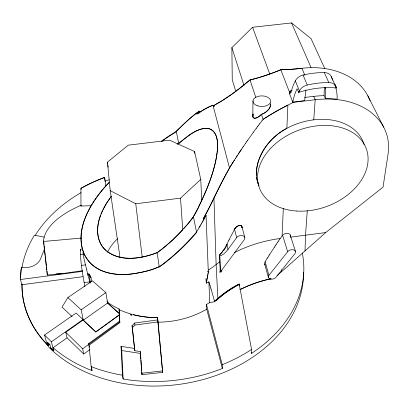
<?xml version="1.0" encoding="UTF-8"?>
<svg xmlns="http://www.w3.org/2000/svg" width="409" height="409" viewBox="0 0 409 409"><rect width="100%" height="100%" fill="white"/><g stroke="black" fill="none" stroke-linecap="round" stroke-linejoin="round"><path stroke-width="0.61" d="M252.977 100.951L252.834 115.88M302.266 252.89A141.734 105.68 -6.2 0 1 251.515 353.417L251.555 349.455L239.234 284.429L239.27 285.809M277.138 275.646L281.648 271.607L281.663 269.7M82.955 276.694L21.871 284.725L20.45 279.505L21.161 269.26L21.457 267.23L24.172 267.486A13.18 9.208 -15.4 0 0 40.481 259.055L44.412 249.127M84.867 286.775C82.807 274.367 80.092 261.847 80.558 249.209L82.403 248.958M305.017 250.886L305.518 235.19L307.271 210.594M335.861 87.833A64.346 49.617 -20.4 0 1 337.134 99.029L336.239 99.136A80.558 57.981 -20.2 0 0 325.375 98.661L324.066 95.686L324.373 87.608M325.375 98.661L325.549 87.506M279.178 239.94L282.087 236.003L283.314 208.293M258.473 161.034C263.186 146.984 273.795 135.174 286.857 128.314L287.88 105.139L293.427 102.316L315.186 99.735A80.599 57.986 -20.2 0 1 388.034 154.346L383.029 187.133L325.697 232.557L281.648 271.607M313.749 119.837L315.186 99.735L313.764 96.371L304.639 97.449M82.531 270.702L61.662 273.687L47.291 275.042L47.352 274.229M47.291 275.042L43.518 240.819A116.637 48.057 -3.6 0 1 81.048 205.292L81.14 205.926M217.184 152.051C217.915 144.147 218.483 132.49 209.664 128.85C202.603 126.913 195.666 130.998 189.909 134.648M91.642 205.707L80.962 206.039L81.048 205.292M252.88 115.036L253.079 113.927M217.118 152.669C215.528 165.159 211.479 177.189 206.806 188.83M208.309 272.092L206.049 215.41L203.125 219.045L203.82 217.782A162.189 63.855 -68.7 0 0 213.938 198.114L216.131 264.541L217.915 298.984L216.208 300.457M208.309 272.067L208.038 273.631M208.181 272.818L207.905 274.393M253.028 114.157L252.895 116.575A5.123 2.566 -62 0 0 252.982 116.989M207.772 275.15L207.92 274.311M207.634 275.901L207.787 275.053M207.501 276.648L207.654 275.799M207.368 277.394L207.521 276.54M207.23 278.135L207.383 277.287M207.097 278.866L207.251 278.023M206.959 279.598L207.112 278.764M206.98 279.505L206.688 281.044M206.842 280.242L206.55 281.765M206.56 281.714L206.279 283.186L208.892 281.883L210.027 285.559M241.918 227.92L241.934 226.525L241.116 225.589M241.939 227.839L241.903 226.448M305.932 90.057L304.639 100.588L292.798 102.178L289.628 93.983L290.232 90.91L292.128 90.686M258.35 161.412C255.911 168.994 255.364 177.537 258.652 184.955M100.604 215.287C96.038 226.709 95.895 241.796 105.87 250.472M101.049 214.137L102.536 210.676M206.54 189.479L204.352 194.643M204.071 195.287L203.503 196.565M222.511 251.647L225.364 247.169L228.713 240.569M103.088 209.52L106.933 202.634L111.36 196.259M228.708 240.579L229.188 239.618M229.183 239.628L234.797 228.754M205.466 216.484L206.049 215.41M205.471 216.473L203.702 219.679M204.306 218.59L202.516 221.79M203.13 220.696L201.923 222.839M201.325 223.881L201.949 222.793M200.727 224.919L201.351 223.835M200.753 224.878L199.526 226.985M200.149 225.916L198.927 228.007M198.943 227.977L196.504 232.061L194.602 234.265A136.131 69.055 -56.3 0 1 165.635 261.944C156.596 270.283 143.62 271.903 131.969 273.964C117.572 275.661 101.227 273.831 90.409 263.227C67.95 238.099 89.949 202.026 109.208 182.332M106.861 301.321A76.238 56.099 -6.1 0 0 107.848 302.021L107.378 302.348L107.47 302.88L119.331 313.616L107.639 303.033L105.859 292.619L92.46 280.84L67.889 297.563L62.05 307.113L72.096 316.561M265.236 265.078A4.192 2.96 -28.2 0 1 265.155 261.806L266.959 258.851M266.954 258.856L267.875 257.379M267.869 257.389L268.795 255.906M232.389 163.283L235.395 158.539M268.79 255.922L269.72 254.439M234.403 160.093L233.416 161.652A401.163 299.255 -72.2 0 0 229.515 167.93L212.982 105.353L214.112 106.084M269.71 254.454L274.403 247.148M235.333 158.641L237.399 155.44M236.33 157.092L241.468 149.295M234.827 228.708L235.18 228.207M274.388 247.169L275.349 245.702M238.345 153.999L242.501 147.767M275.339 245.717L276.3 244.255M276.29 244.27L277.256 242.808M277.251 242.823L278.217 241.371M278.212 241.376L279.178 239.93M242.45 147.838L243.539 146.238M243.493 146.304L245.625 143.201M245.599 143.242L246.678 141.683M246.658 141.713L247.736 140.169M247.726 140.19L253.13 132.634M222.793 251.264L219.587 254.919L220.461 272.22A26.217 17.152 -13.5 0 1 222.072 269.689L244.28 239.71A4.473 3.057 -13.9 0 0 242.66 235.671A4.473 3.057 -13.9 0 0 236.642 237.598L228.002 249.403C225.87 252.123 223.324 255.088 219.807 255.916L220.246 271.351M253.11 132.659L256.423 128.155M256.397 128.186L257.527 126.672M222.394 251.811L221.663 252.762M257.501 126.703L258.636 125.195M258.611 125.226L259.751 123.722M259.73 123.748L261.985 120.798M111.524 196.115C100.931 209.781 91.703 230.466 102.383 246.612C115.609 262.961 140.297 259.424 157.557 252.414M261.975 120.808L263.105 119.341A187.905 138.472 -29.9 0 1 287.88 105.139A188.125 138.661 -29.9 0 0 263.105 119.341L261.458 114.402C259.398 116.049 256.806 118.942 253.856 118.078A6.201 3.083 -63.1 0 1 253.508 117.807L253.447 117.772A5.68 2.853 -61.3 0 1 253.283 117.608C254.776 119.679 259.413 116.504 261.458 114.402M282.087 236.003L282.614 235.318A4.274 2.878 -16.4 0 1 287.793 233.36A4.274 2.878 -16.4 0 1 290.221 236.407M235.211 228.166L236.883 226.56L238.769 225.584M268.907 275.385L287.68 251.719A4.361 2.878 -16.3 0 1 293.565 249.858A4.361 2.878 -16.3 0 1 294.894 253.713L276.024 277.236A4.248 2.751 -14.8 0 1 270.303 279.02A4.248 2.751 -14.8 0 1 268.907 275.385L265.139 261.806M221.596 252.844L219.587 254.919L219.807 255.916M199.398 113.099L199.311 111.187L196.719 114.326L198.759 112.879M183.794 228.575C190.461 221.427 196.187 213.493 199.868 204.367C207.951 187.22 215.359 169.275 217.363 150.261C218.345 142.092 217.133 128.712 206.412 128.314C194.791 128.784 186.187 137.884 177.342 144.167M182.68 229.807L172.409 240.19L161.514 249.459M134.827 350.707L134.5 348.453L121.038 346.341L121.724 350.544L140.507 353.437L140.246 351.566L134.827 350.707L132.363 327.716L134.914 325.068L157.992 321.924L157.562 317.629A76.197 57.009 -6 0 1 133.324 314.69L130.159 315.027L131.345 314.158L131.514 315.319M134.5 348.453L132.066 325.676L134.627 323.038L157.767 319.889M109.494 182.102C91.596 200.558 73.594 228.452 84.428 254.838C98.85 281.545 135.696 276.218 159.234 266.816L157.158 252.701L161.12 249.761M235.773 91.36L232.251 79.827L231.883 47.628L252.573 27.28L291.535 22.93L311.065 38.666L324.833 68.671M110.2 190.655L135.762 203.774L180.512 198.145L200.753 179.393L194.602 151.545L169.582 140.185L128.242 145.169L107.455 162.163L110.2 190.655L120.041 257.568M217.915 298.984L217.097 299.705M219.106 297.343L214.52 301.167L214.546 301.801L209.771 302.445L206.473 304.511L206.693 309.168L222.353 368.494A141.734 105.68 -6.2 0 1 123.119 379.02L122.48 375.211L121.038 346.341M216.888 299.879L216.468 300.237M255.85 97.557L249.996 79.975L239.597 88.441M219.081 297.363L224.112 293.34M249.996 79.975L240.594 87.664L231.514 94.448L222.823 100.261L214.577 105.062L213.304 106.575L214.178 106.473M219.72 296.827L222.205 294.807M216.049 300.584L215.569 300.978M215.195 301.285L214.597 301.755M162.68 248.549L163.452 247.931A107.608 54.959 -56.5 0 0 180.527 232.133L188.048 223.641L193.447 216.831L196.504 232.061M162.291 248.856L157.956 252.123M222.762 294.368L230.052 289.214M239.03 88.881L237.322 90.184M236.76 90.614L235.068 91.877M219.781 261.734L216.131 264.541A77.347 52.112 -6 0 1 208.375 270.022M21.928 284.107A141.217 105.675 -6.2 0 0 48.339 345.559L46.907 344.056L44.55 335.012L76.1 313.054L83.022 319.506L83.129 320.037L65.762 332.277L67.05 337.824L53.093 347.727A141.734 105.68 -6.2 0 0 91.979 370.585L91.151 366.612L88.988 345.303L119.857 322.604L119.101 308.999A76.212 56.871 -5.1 0 1 107.94 302.553L107.848 302.021M234.505 92.291L231.714 94.305M224.674 292.921L230.732 288.785M67.05 337.824L83.753 354.03L89.862 349.567M83.753 354.03L82.633 348.811L119.74 321.873L119.295 313.391M88.712 343.545L88.789 344.342L88.712 343.545L119.699 321.075M119.397 314.961L95.747 331.996L119.362 314.72M48.339 345.559L47.613 342.558L49.924 344.864L50.69 347.839L53.671 350.825L53.093 347.727M199.311 111.187C190.113 117.199 182.828 125.67 174.479 132.562A152.946 86.187 -59.4 0 0 161.908 140.88M197.721 113.605L198.227 113.247M53.671 350.825L51.376 341.791L83.022 319.506M107.47 302.88L107.94 302.553M95.701 331.76L83.298 320.196L107.639 303.033M83.298 320.196L81.161 309.817L105.859 292.619M198.728 112.899L199.781 112.184M199.234 112.552L200.252 111.867M230.671 288.826L232.107 287.931M231.356 288.391L233.498 287.098M232.752 287.542L234.904 286.285M234.163 286.714L235.615 285.886M285.978 128.779C269.393 137.925 255.998 155.65 256.392 175.18M235.589 285.901L237.767 284.71M237.757 284.715L239.224 283.943L239.224 284.373A120.926 99.975 11.6 0 0 217.91 298.984A120.849 99.908 11.6 0 1 239.224 284.373L239.224 283.943M239.884 289.679L247.675 286.034L255.804 282.936A119.873 98.446 11 0 1 270.993 278.795M208.452 107.168A108.636 48.594 -70.3 0 1 212.987 105.323A107.557 48.083 -70.2 0 0 208.953 106.959L207.941 107.434A134.955 61.002 -71.1 0 0 199.776 112.194M177.644 144.024L178.728 143.523L176.31 131.499L182.618 125.149A194.853 90.793 -73 0 1 199.321 111.064M157.158 252.701C141.284 258.667 121.115 262.169 106.606 251.1M238.836 225.558L240.027 225.359M84.055 282.634L89.735 281.888A76.161 56.099 -6.1 0 0 90.052 282.563L90.154 282.772M207.286 271.474L208.442 271.32M290.405 237.164L325.697 232.557M81.422 265.39L85.507 264.858L86.509 269.153M20.45 279.505L82.577 271.366M80.409 254.582L83.231 254.219A88.937 38.027 -6.3 0 1 83.175 252.189L83.231 254.219A92.393 87.025 -0.9 0 0 85.507 264.858M133.324 314.69A76.161 56.989 -6 0 0 157.562 317.629L162.67 372.379L141.979 374.675L141.77 373.218L162.506 370.927L157.992 321.924M43.456 241.484L81.309 238.079M56.064 273.861L61.662 273.687M241.085 225.569C238.432 224.745 235.783 227.031 234.541 229.198L236.642 237.598M240.134 225.364L241.162 225.61L241.837 226.295M44.126 237.133L34.443 235.175A141.908 105.68 -6.2 0 0 22.004 267.512M67.889 297.563L81.161 309.817M83.129 320.037L95.747 331.996M65.762 332.277L82.633 348.811M44.55 335.012L51.376 341.791M90.144 282.905L89.566 281.908L89.791 283.094M367.788 95.747L383.698 127.204M258.866 185.43L259.148 186.003M90.031 282.517L87.541 273.411M370.109 100.941A76.953 57.454 -20.9 0 0 301.898 68.277A110.967 57.188 0.1 0 1 280.809 69.765A134.331 69.786 -30.6 0 1 249.991 79.985A134.53 69.873 -30.6 0 0 280.809 69.76L290.104 93.738L289.628 93.983A64.136 47.976 -26.1 0 1 290.232 90.91L290.947 92.751A64.315 48.011 -26 0 1 295.329 80.803A9.75 7.556 -23.9 0 1 303.049 75.036A73.865 54.704 -21.5 0 1 324.271 72.567A9.77 7.505 -25.2 0 1 331.28 76.606L336.459 87.986A74.591 54.377 -21 0 0 298.606 92.444L297.092 88.681A64.939 48.139 -25.8 0 0 292.798 102.178M324.271 72.567L328.795 82.516A9.923 7.536 -24.8 0 1 335.896 86.565A64.719 49.694 -20.3 0 1 336.459 87.986L334.731 84.264A64.346 49.617 -20.4 0 1 335.339 86.033M325.104 87.224L325.763 88.707M291.535 22.93L311.004 67.419M304.879 75.333L301.898 68.277A110.88 57.142 0.1 0 1 280.809 69.77M258.606 184.848L256.76 178.585M303.049 75.036L307.246 85.041A74.97 54.878 -21.3 0 1 328.795 82.516M252.992 116.974L253.145 117.347A5.123 2.551 -62.5 0 1 253.002 116.969L252.849 116.207M295.329 80.803L299.393 90.859A65.307 48.211 -25.7 0 0 298.606 92.444L299.393 90.859A9.903 7.592 -23.5 0 1 307.246 85.041M293.279 101.938L293.427 102.316M252.573 27.28L269.72 73.947M231.883 47.628L244.066 85.588M290.216 234.971L295.487 251.509M282.614 235.318L287.68 251.719M210.027 285.554L210.763 287.997M210.763 287.987L211.126 289.209M211.121 289.199L214.52 301.167M264.695 264.107L268.345 277.307M206.473 304.511L222.24 364.69L222.353 368.494M241.99 226.765L244.756 237.389M47.613 342.558L48.38 345.528M87.807 274.475L88.073 275.538M87.546 273.427L86.503 269.142M226.821 244.393L228.002 249.403M88.988 345.303L89.367 347.134M251.274 352.175L251.515 353.417M90.491 282.645L88.84 273.856A77.076 56.079 -6 0 0 90.921 277.399L91.739 281.796M81.14 189.464L80.936 188.329A142.695 103.993 -6.2 0 1 104.597 177.429L105.174 181.253A141.734 105.68 -6.2 0 1 109.346 179.73M119.74 321.873L119.857 322.604M80.558 249.209L80.747 250.461M132.066 325.676L132.363 327.716M107.455 162.163L107.731 164.05M107.91 165.308L108.186 167.189M105.87 186.264L104.597 177.429A142.731 104.024 -6.2 0 0 80.936 188.329L80.962 206.039M134.627 323.038L134.914 325.068M256.571 177.245L256.658 177.92M135.762 203.774L142.184 256.97M43.518 240.819L43.952 244.613M44.095 245.875L45.179 255.359M45.322 256.622L46.406 266.106M46.549 267.374L46.841 269.899M46.984 271.167L47.275 273.693M162.506 370.927L162.67 372.379M91.667 367.492L91.979 370.585M140.246 351.566L141.77 373.218M180.512 198.145L182.746 229.894M140.589 354.685L140.895 359.061M140.982 360.309L141.33 365.309M141.412 366.556L141.718 370.927M141.805 372.18L141.979 374.675M205.978 278.35L206.279 283.186M194.602 151.545L194.699 153.452M121.724 350.544L123.119 379.02M119.101 308.999L119.331 313.616M200.753 179.393L201.765 200.967M208.892 281.883L209.771 302.445M214.602 105.967L214.577 105.062A193.13 76.549 -59 0 0 231.714 94.285M131.345 314.158A76.161 56.989 -6 0 1 119.213 309.7M251.555 349.455A142.629 107.322 -6.1 0 1 222.24 364.69M122.475 375.211A142.629 107.322 -6.1 0 1 91.146 366.617M206.693 309.168A75.68 56.11 -6.1 0 1 158.063 322.18M35.261 235.247A141.734 105.68 -6.2 0 1 81.13 192.608M203.472 196.54A124.54 49.673 -69.1 0 1 193.401 216.75M196.719 232.419A136.197 69.407 -56.3 0 1 159.229 267.123M213.938 198.114A162.199 63.855 -68.7 0 1 203.815 217.772M229.526 167.946A427.722 304.7 -77.8 0 0 213.912 198.099A427.645 304.628 -77.8 0 1 229.526 167.946A392.814 290.712 -71.8 0 1 232.399 163.293M227.348 244.321A26.81 12.592 -52.2 0 1 224.142 250.114M219.648 272.338A26.892 16.263 -55 0 1 220.374 270.104M221.228 272.113A27.403 15.21 -56.7 0 1 221.939 270.124M22.071 284.582A141.125 105.67 -6.2 0 0 48.472 346.075L48.748 347.129A140.941 105.67 -6.2 0 0 206.489 378.581A140.941 105.67 -6.2 0 0 303.509 272.476M200.241 111.964A132.91 60.011 -71 0 1 208.442 107.245M178.733 143.83A142.516 64.167 -72.1 0 1 189.899 134.858M161.524 141.57A153.058 85.941 -59.3 0 1 176.31 131.816M331.285 76.606A63.727 49.479 -20.6 0 1 332.578 80.2M313.764 96.371A80.21 57.94 -20.3 0 1 324.066 95.686M286.857 128.314A56.447 40.568 -20.2 0 1 364.092 144.571M269.5 108.365A10.353 6.324 -32.3 0 1 261.463 114.346M261.474 114.397A10.854 6.631 -32.3 0 0 265.819 112.102L269.153 108.825L270.589 105.42A8.016 4.903 -32.2 0 0 270.426 103.814M269.454 108.359A8.671 5.307 -32.2 0 0 270.068 107.245A8.2 5.026 -32.1 0 0 270.472 103.896M252.9 115.696A6.201 3.027 -63 0 1 252.956 114.995M252.9 116.146A5.68 2.812 -62.6 0 1 252.89 115.834M20.481 278.125A142.148 105.68 -6.2 0 1 21.457 267.23M107.393 252.287A58.635 43.451 -6.1 0 1 117.608 238.713M234.158 252.788A125.962 95.139 6.9 0 1 280.15 238.498M223.524 249.935A17.664 7.331 -53.3 0 1 222.665 251.198M240.395 289.419A120.047 98.595 11 0 1 271.024 278.79M53.85 350.697L50.69 347.839A141.217 105.675 -6.2 0 0 53.85 350.697M49.924 344.864L47.567 342.589A141.734 105.68 -6.2 0 0 49.924 344.864M90.921 277.399L88.84 273.856L90.921 277.399M296.683 211.039A56.938 40.624 -20.1 0 0 366.684 149.842A56.938 40.624 -20.1 0 0 275.129 144.024A56.938 40.624 -20.1 0 0 296.683 211.039M257.322 105.737A8.875 5.302 0.3 0 0 270.717 101.279A8.875 5.302 0.3 0 0 257.486 96.555A8.875 5.302 0.3 0 0 257.322 105.737"/></g></svg>
